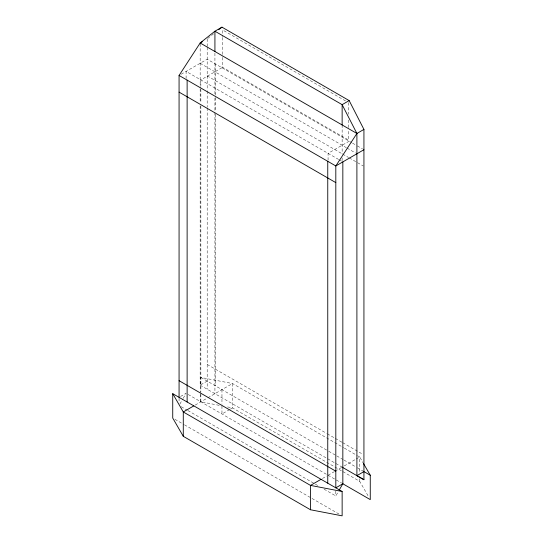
<?xml version="1.0" encoding="UTF-8"?>
<svg xmlns="http://www.w3.org/2000/svg" width="543" height="543" viewBox="0 0 543 543"><rect width="100%" height="100%" fill="white"/><g stroke="black" fill="none" stroke-linecap="round" stroke-linejoin="round"><path stroke-width="0.41" stroke-dasharray="2.71 2.04" d="M221.958 389.63L221.958 404.243M200.774 401.861L200.801 394.286M200.808 393.444L200.862 377.453L232.506 383.541L343.631 447.697M179.896 404.033L182.787 399.017M183.201 398.297L186.1 393.281L180.473 396.533M324.09 489.189L335.812 495.956L337.875 492.379M207.833 38.41L213.609 33.802M181.172 74.242L207.188 59.221L351.85 142.741M221.958 67.746L200.862 79.923L200.862 85.855M349.169 141.194L328.074 153.37L328.074 160.144M200.163 105.634L200.163 385.163L207.188 381.105M195.236 405.058L207.188 398.155M207.894 397.748L232.506 383.541L232.506 407.902L342.171 471.215M229.696 409.524L221.958 413.99L221.958 405.058M230.395 409.117L232.506 407.902L226.675 406.775M322.447 478.498L326.669 476.068M328.074 475.254L334.4 471.602M335.106 471.195L341.432 467.543M344.248 465.914L355.495 459.419M356.201 459.018L359.717 456.989L363.091 462.833M219.182 405.336L200.862 401.813L200.862 392.494M345.538 100.937L222.664 29.994L222.664 36.632M221.958 66.932L348.463 139.972L348.463 130.015M352.522 143.128L355.875 145.062M357.342 145.911L362.466 148.87M200.163 63.28L346.353 147.689M347.058 148.09L355.495 152.963M207.188 75.884L341.961 153.689M342.694 154.117L348.552 157.497M349.285 157.918L363.199 165.954M338.622 159.459L186.1 71.398L186.1 79.027M339.321 159.866L341.432 161.081M207.188 364.441L326.581 433.368M327.314 433.796L334.637 438.025M335.37 438.445L341.961 442.253M342.694 442.674L363.199 454.518M344.364 448.124L356.792 455.299M357.525 455.72L359.717 456.989L359.717 472.946M200.862 377.453L327.965 450.833M328.698 451.253L336.008 455.475M336.741 455.903L343.319 459.697M344.052 460.118L355.875 466.946M357.342 467.795L363.199 471.175M200.163 385.163L342.138 467.136M342.898 471.636L359.717 481.342L368.996 497.422M188.204 394.503L341.628 483.08M181.26 406.734L187.125 410.114M187.858 410.535L314.567 483.698M315.3 484.118L318.232 485.809M174.934 419.318L183.738 424.402M184.471 424.823L339.938 514.581M359.717 478.824L359.717 481.342M348.463 102.627L348.463 114.24M348.463 120.051L348.463 129.18M342.138 124.951L342.138 153.723M342.138 157.959L342.138 160.497M335.812 491.089L335.812 495.956M222.664 37.46L222.664 56.553M222.664 57.382L222.664 67.339M215.245 63.87L215.245 96.613M215.245 97.462L215.245 110.996M215.245 114.383L215.245 385.754M214.926 53.2L214.926 94.679M214.926 98.066L214.926 111.62M214.926 112.462L214.926 393.689M207.188 38.926L207.188 46.535M207.188 47.384L207.188 90.267M207.188 91.115L207.188 107.195M207.188 108.043L207.188 389.222M200.862 89.242L200.862 102.797M200.862 106.184L200.862 391.734M200.163 43.827L200.163 87.844M200.163 88.692L200.163 102.247M179.068 398.155L179.068 402.214"/><path stroke-width="0.81" d="M342.138 467.136L363.932 479.72L363.932 129.417L349.169 100.598L221.958 27.15L214.926 31.209L200.163 42.985L179.068 75.457L179.068 397.347M339.117 490.227L342.837 483.779L342.837 161.895M363.932 129.417L356.9 133.476L335.812 165.954L335.812 487.838L342.837 483.779M218.748 29.709L221.958 27.15M202.267 41.763L200.163 42.985L356.9 133.476L356.9 475.661L363.932 479.72M349.169 100.598L342.138 104.656L214.926 31.209L214.926 51.51M363.932 149.719L335.812 165.954L179.068 75.457M193.831 405.872L183.283 411.961L183.283 436.314L310.494 509.762L342.138 515.85L342.138 491.49L172.735 393.689L172.735 418.049L183.283 436.314M321.042 479.313L310.494 485.401L183.283 411.961L172.735 393.689M356.9 475.661L363.932 471.602L370.265 475.254L370.265 499.614L342.361 483.508M342.138 491.49L310.494 485.401L310.494 509.762M179.068 92.12L335.812 182.618M179.068 380.684L335.812 471.175M363.511 463.559L370.265 475.254M356.9 133.476L342.138 104.656L342.138 124.951M327.755 161.305L327.755 483.189M187.125 80.113L187.125 401.996"/></g></svg>
